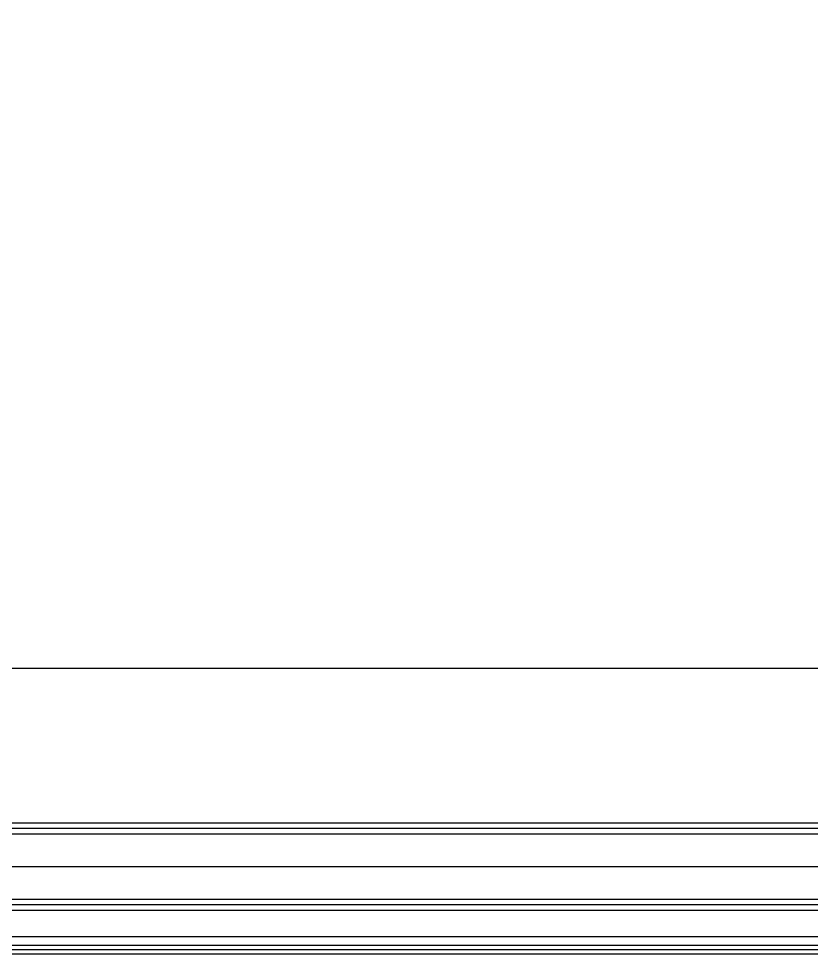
# Model space of a CAD drawing. Header units: millimetres. Extents: x 0 to 356400, y 0 to 68257.
# Drawn here: x 66519.8 to 66592.1, y 6773.9 to 6859.3 of the extents above; entities that cross this region are included whole.
import ezdxf

# ---------------------------------------------------------------- set-up
doc = ezdxf.new("R2010")
doc.units = ezdxf.units.MM
doc.header["$LTSCALE"] = 75
doc.layers.add('8', color=8, linetype='Continuous')
doc.layers.add('G(그리드1)', color=185, linetype='Continuous', plot=False)

# ---------------------------------------------------------------- blocks, each defined once
blk = doc.blocks.new('G$C7369CDF7')
at = {"layer": '8'}
for p, q in [((14630.3, 45650), (14630.3, 55050)), ((14790.3, 54450), (14790.3, 45890)), ((14810.3, 54450), (14810.3, 45870)), ((14820.3, 54450), (14820.3, 45860)), ((14830.3, 54450), (14830.3, 45850)), ((14530.3, 46550), (14530.3, 54050)), ((14542.8, 46550), (14542.8, 54050)), ((14555.3, 46550), (14555.3, 54050)), ((14705.3, 54050), (14705.3, 46550)), ((14717.8, 54050), (14717.8, 46550)), ((14730.3, 54050), (14730.3, 46550))]:
    blk.add_line(p, q, dxfattribs=at)

msp = doc.modelspace()

# ---------------------------------------------------------------- linework, layer by layer
at = {"layer": 'G(그리드1)'}
for points in [[(80125, 59300), (53525, 59300), (53525, 6800), (80125, 6800)], [(80125, 59300), (56225, 59300), (56225, 6800), (80125, 6800)]]:
    msp.add_lwpolyline(points, close=True, dxfattribs=at)

# ---------------------------------------------------------------- block references
at = {"xscale": 0.04000000000000001, "yscale": 0.04000000000000001, "zscale": 0.04000000000000001, "rotation": 270}
msp.add_blockref('G$C7369CDF7', (64612.169, 7367.091), dxfattribs=at)

doc.saveas('drawing.dxf')
